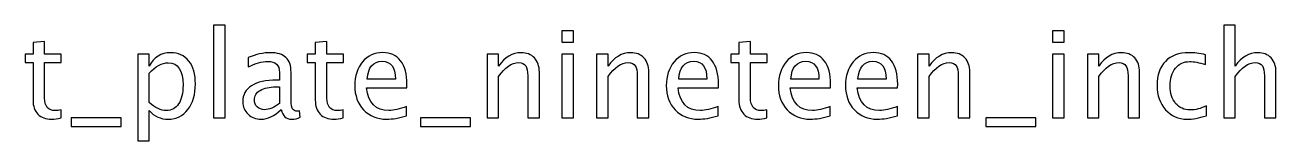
# Model space of a CAD drawing. Header units: centimetres. Extents: x -24.1 to 24.1, y -8.2 to 14.1.
# Drawn here: x -2.47 to 10.72, y 12.93 to 14.15 of the extents above; entities that cross this region are included whole.
import ezdxf

# ---------------------------------------------------------------- set-up
doc = ezdxf.new("R2010")
doc.units = ezdxf.units.CM
doc.header["$MEASUREMENT"] = 0
doc.layers.add('Layer 1', color=7, linetype='Continuous')

msp = doc.modelspace()

# ---------------------------------------------------------------- linework, layer by layer
at = {"layer": 'Layer 1'}
for points, knots in [([(-0.48389, 13.17044), (-0.48389, 13.17044), (-0.48389, 14.14961), (-0.48389, 14.14961), (-0.48389, 14.14961), (-0.48389, 14.14961), (-0.36197, 14.14961), (-0.36197, 14.14961), (-0.36197, 14.14961), (-0.36197, 14.14961), (-0.36197, 13.17044), (-0.36197, 13.17044), (-0.36197, 13.17044), (-0.36197, 13.17044), (-0.48389, 13.17044), (-0.48389, 13.17044)], [0, 0, 0, 0, 0.2, 0.2, 0.2, 0.2, 0.4, 0.4, 0.4, 0.4, 0.6, 0.6, 0.6, 0.6, 1, 1, 1, 1]), ([(10.17226, 13.17044), (10.17226, 13.17044), (10.17226, 14.14961), (10.17226, 14.14961), (10.17226, 14.14961), (10.17226, 14.14961), (10.29418, 14.14961), (10.29418, 14.14961), (10.29418, 14.14961), (10.29418, 14.14961), (10.29418, 13.71633), (10.29418, 13.71633), (10.29418, 13.71633), (10.35874, 13.81052), (10.4379, 13.85751), (10.53146, 13.85751), (10.53146, 13.85751), (10.5903, 13.85751), (10.63708, 13.8391), (10.67158, 13.80205), (10.67158, 13.80205), (10.70608, 13.76522), (10.72344, 13.71548), (10.72344, 13.65325), (10.72344, 13.65325), (10.72344, 13.65325), (10.72344, 13.17044), (10.72344, 13.17044), (10.72344, 13.17044), (10.72344, 13.17044), (10.60152, 13.17044), (10.60152, 13.17044), (10.60152, 13.17044), (10.60152, 13.17044), (10.60152, 13.61346), (10.60152, 13.61346), (10.60152, 13.61346), (10.60152, 13.66341), (10.59411, 13.69897), (10.57951, 13.72014), (10.57951, 13.72014), (10.56469, 13.74152), (10.54035, 13.7521), (10.50627, 13.7521), (10.50627, 13.7521), (10.43134, 13.7521), (10.36064, 13.70321), (10.29418, 13.60542), (10.29418, 13.60542), (10.29418, 13.60542), (10.29418, 13.17044), (10.29418, 13.17044), (10.29418, 13.17044), (10.29418, 13.17044), (10.17226, 13.17044), (10.17226, 13.17044)], [0, 0, 0, 0, 0.06666667, 0.06666667, 0.06666667, 0.06666667, 0.13333333, 0.13333333, 0.13333333, 0.13333333, 0.2, 0.2, 0.2, 0.2, 0.26666667, 0.26666667, 0.26666667, 0.26666667, 0.33333333, 0.33333333, 0.33333333, 0.33333333, 0.4, 0.4, 0.4, 0.4, 0.46666667, 0.46666667, 0.46666667, 0.46666667, 0.53333333, 0.53333333, 0.53333333, 0.53333333, 0.6, 0.6, 0.6, 0.6, 0.66666667, 0.66666667, 0.66666667, 0.66666667, 0.73333333, 0.73333333, 0.73333333, 0.73333333, 0.8, 0.8, 0.8, 0.8, 0.86666667, 0.86666667, 0.86666667, 0.86666667, 1, 1, 1, 1]), ([(3.19022, 13.96673), (3.19022, 13.96673), (3.19022, 14.08865), (3.19022, 14.08865), (3.19022, 14.08865), (3.19022, 14.08865), (3.31214, 14.08865), (3.31214, 14.08865), (3.31214, 14.08865), (3.31214, 14.08865), (3.31214, 13.96673), (3.31214, 13.96673), (3.31214, 13.96673), (3.31214, 13.96673), (3.19022, 13.96673), (3.19022, 13.96673)], [0, 0, 0, 0, 0.2, 0.2, 0.2, 0.2, 0.4, 0.4, 0.4, 0.4, 0.6, 0.6, 0.6, 0.6, 1, 1, 1, 1]), ([(8.36653, 13.96673), (8.36653, 13.96673), (8.36653, 14.08865), (8.36653, 14.08865), (8.36653, 14.08865), (8.36653, 14.08865), (8.48845, 14.08865), (8.48845, 14.08865), (8.48845, 14.08865), (8.48845, 14.08865), (8.48845, 13.96673), (8.48845, 13.96673), (8.48845, 13.96673), (8.48845, 13.96673), (8.36653, 13.96673), (8.36653, 13.96673)], [0, 0, 0, 0, 0.2, 0.2, 0.2, 0.2, 0.4, 0.4, 0.4, 0.4, 0.6, 0.6, 0.6, 0.6, 1, 1, 1, 1]), ([(-2.09213, 13.17065), (-2.12981, 13.16028), (-2.16261, 13.1552), (-2.19034, 13.1552), (-2.19034, 13.1552), (-2.25257, 13.1552), (-2.30104, 13.17298), (-2.33576, 13.20854), (-2.33576, 13.20854), (-2.37068, 13.2441), (-2.38804, 13.29342), (-2.38804, 13.35671), (-2.38804, 13.35671), (-2.38804, 13.35671), (-2.38804, 13.7521), (-2.38804, 13.7521), (-2.38804, 13.7521), (-2.38804, 13.7521), (-2.47228, 13.7521), (-2.47228, 13.7521), (-2.47228, 13.7521), (-2.47228, 13.7521), (-2.47228, 13.84354), (-2.47228, 13.84354), (-2.47228, 13.84354), (-2.47228, 13.84354), (-2.38804, 13.84354), (-2.38804, 13.84354), (-2.38804, 13.84354), (-2.38804, 13.84354), (-2.38804, 13.96525), (-2.38804, 13.96525), (-2.38804, 13.96525), (-2.38804, 13.96525), (-2.26612, 13.97689), (-2.26612, 13.97689), (-2.26612, 13.97689), (-2.26612, 13.97689), (-2.26612, 13.84354), (-2.26612, 13.84354), (-2.26612, 13.84354), (-2.26612, 13.84354), (-2.08959, 13.84354), (-2.08959, 13.84354), (-2.08959, 13.84354), (-2.08959, 13.84354), (-2.08959, 13.7521), (-2.08959, 13.7521), (-2.08959, 13.7521), (-2.08959, 13.7521), (-2.26612, 13.7521), (-2.26612, 13.7521), (-2.26612, 13.7521), (-2.26612, 13.7521), (-2.26612, 13.37872), (-2.26612, 13.37872), (-2.26612, 13.37872), (-2.26612, 13.29067), (-2.22781, 13.24664), (-2.1514, 13.24664), (-2.1514, 13.24664), (-2.1351, 13.24664), (-2.11541, 13.24939), (-2.09213, 13.25468), (-2.09213, 13.25468), (-2.09213, 13.25468), (-2.09213, 13.17065), (-2.09213, 13.17065)], [0, 0, 0, 0, 0.05555556, 0.05555556, 0.05555556, 0.05555556, 0.11111111, 0.11111111, 0.11111111, 0.11111111, 0.16666667, 0.16666667, 0.16666667, 0.16666667, 0.22222222, 0.22222222, 0.22222222, 0.22222222, 0.27777778, 0.27777778, 0.27777778, 0.27777778, 0.33333333, 0.33333333, 0.33333333, 0.33333333, 0.38888889, 0.38888889, 0.38888889, 0.38888889, 0.44444444, 0.44444444, 0.44444444, 0.44444444, 0.5, 0.5, 0.5, 0.5, 0.55555556, 0.55555556, 0.55555556, 0.55555556, 0.61111111, 0.61111111, 0.61111111, 0.61111111, 0.66666667, 0.66666667, 0.66666667, 0.66666667, 0.72222222, 0.72222222, 0.72222222, 0.72222222, 0.77777778, 0.77777778, 0.77777778, 0.77777778, 0.83333333, 0.83333333, 0.83333333, 0.83333333, 0.88888889, 0.88888889, 0.88888889, 0.88888889, 1, 1, 1, 1]), ([(-1.28314, 12.92533), (-1.28314, 12.92533), (-1.28314, 13.84354), (-1.28314, 13.84354), (-1.28314, 13.84354), (-1.28314, 13.84354), (-1.16122, 13.84354), (-1.16122, 13.84354), (-1.16122, 13.84354), (-1.16122, 13.84354), (-1.16122, 13.71633), (-1.16122, 13.71633), (-1.16122, 13.71633), (-1.11127, 13.81052), (-1.03612, 13.85751), (-0.93601, 13.85751), (-0.93601, 13.85751), (-0.85494, 13.85751), (-0.79123, 13.82809), (-0.74466, 13.76903), (-0.74466, 13.76903), (-0.69809, 13.70998), (-0.67481, 13.62933), (-0.67481, 13.5271), (-0.67481, 13.5271), (-0.67481, 13.41576), (-0.70127, 13.3258), (-0.75397, 13.25765), (-0.75397, 13.25765), (-0.80668, 13.18928), (-0.8761, 13.1552), (-0.96204, 13.1552), (-0.96204, 13.1552), (-1.04184, 13.1552), (-1.1083, 13.18568), (-1.16122, 13.24685), (-1.16122, 13.24685), (-1.16122, 13.24685), (-1.16122, 12.92533), (-1.16122, 12.92533), (-1.16122, 12.92533), (-1.16122, 12.92533), (-1.28314, 12.92533), (-1.28314, 12.92533)], [0, 0, 0, 0, 0.08333333, 0.08333333, 0.08333333, 0.08333333, 0.16666667, 0.16666667, 0.16666667, 0.16666667, 0.25, 0.25, 0.25, 0.25, 0.33333333, 0.33333333, 0.33333333, 0.33333333, 0.41666667, 0.41666667, 0.41666667, 0.41666667, 0.5, 0.5, 0.5, 0.5, 0.58333333, 0.58333333, 0.58333333, 0.58333333, 0.66666667, 0.66666667, 0.66666667, 0.66666667, 0.75, 0.75, 0.75, 0.75, 0.83333333, 0.83333333, 0.83333333, 0.83333333, 1, 1, 1, 1]), ([(0.23006, 13.25617), (0.15683, 13.18886), (0.08634, 13.1552), (0.01861, 13.1552), (0.01861, 13.1552), (-0.03706, 13.1552), (-0.08342, 13.17256), (-0.12003, 13.20748), (-0.12003, 13.20748), (-0.15686, 13.24241), (-0.17528, 13.28643), (-0.17528, 13.33956), (-0.17528, 13.33956), (-0.17528, 13.41301), (-0.14438, 13.46953), (-0.08257, 13.5089), (-0.08257, 13.5089), (-0.02076, 13.54827), (0.06793, 13.56795), (0.1835, 13.56795), (0.1835, 13.56795), (0.1835, 13.56795), (0.21207, 13.56795), (0.21207, 13.56795), (0.21207, 13.56795), (0.21207, 13.56795), (0.21207, 13.64902), (0.21207, 13.64902), (0.21207, 13.64902), (0.21207, 13.72712), (0.17143, 13.76607), (0.08994, 13.76607), (0.08994, 13.76607), (0.02686, 13.76607), (-0.04214, 13.74617), (-0.11686, 13.70638), (-0.11686, 13.70638), (-0.11686, 13.70638), (-0.11686, 13.80671), (-0.11686, 13.80671), (-0.11686, 13.80671), (-0.03473, 13.84058), (0.04274, 13.85751), (0.11534, 13.85751), (0.11534, 13.85751), (0.19006, 13.85751), (0.2453, 13.84058), (0.28065, 13.8065), (0.28065, 13.8065), (0.31621, 13.77242), (0.33399, 13.71993), (0.33399, 13.64902), (0.33399, 13.64902), (0.33399, 13.64902), (0.33399, 13.34485), (0.33399, 13.34485), (0.33399, 13.34485), (0.33399, 13.27522), (0.35537, 13.24029), (0.39834, 13.24029), (0.39834, 13.24029), (0.40363, 13.24029), (0.41146, 13.24114), (0.42183, 13.24283), (0.42183, 13.24283), (0.42183, 13.24283), (0.43051, 13.1751), (0.43051, 13.1751), (0.43051, 13.1751), (0.40278, 13.16176), (0.3723, 13.1552), (0.33886, 13.1552), (0.33886, 13.1552), (0.28192, 13.1552), (0.24573, 13.18886), (0.23006, 13.25617)], [0, 0, 0, 0, 0.05, 0.05, 0.05, 0.05, 0.1, 0.1, 0.1, 0.1, 0.15, 0.15, 0.15, 0.15, 0.2, 0.2, 0.2, 0.2, 0.25, 0.25, 0.25, 0.25, 0.3, 0.3, 0.3, 0.3, 0.35, 0.35, 0.35, 0.35, 0.4, 0.4, 0.4, 0.4, 0.45, 0.45, 0.45, 0.45, 0.5, 0.5, 0.5, 0.5, 0.55, 0.55, 0.55, 0.55, 0.6, 0.6, 0.6, 0.6, 0.65, 0.65, 0.65, 0.65, 0.7, 0.7, 0.7, 0.7, 0.75, 0.75, 0.75, 0.75, 0.8, 0.8, 0.8, 0.8, 0.85, 0.85, 0.85, 0.85, 0.9, 0.9, 0.9, 0.9, 1, 1, 1, 1]), ([(0.88538, 13.17065), (0.8477, 13.16028), (0.8149, 13.1552), (0.78717, 13.1552), (0.78717, 13.1552), (0.72494, 13.1552), (0.67647, 13.17298), (0.64175, 13.20854), (0.64175, 13.20854), (0.60683, 13.2441), (0.58947, 13.29342), (0.58947, 13.35671), (0.58947, 13.35671), (0.58947, 13.35671), (0.58947, 13.7521), (0.58947, 13.7521), (0.58947, 13.7521), (0.58947, 13.7521), (0.50523, 13.7521), (0.50523, 13.7521), (0.50523, 13.7521), (0.50523, 13.7521), (0.50523, 13.84354), (0.50523, 13.84354), (0.50523, 13.84354), (0.50523, 13.84354), (0.58947, 13.84354), (0.58947, 13.84354), (0.58947, 13.84354), (0.58947, 13.84354), (0.58947, 13.96525), (0.58947, 13.96525), (0.58947, 13.96525), (0.58947, 13.96525), (0.71139, 13.97689), (0.71139, 13.97689), (0.71139, 13.97689), (0.71139, 13.97689), (0.71139, 13.84354), (0.71139, 13.84354), (0.71139, 13.84354), (0.71139, 13.84354), (0.88792, 13.84354), (0.88792, 13.84354), (0.88792, 13.84354), (0.88792, 13.84354), (0.88792, 13.7521), (0.88792, 13.7521), (0.88792, 13.7521), (0.88792, 13.7521), (0.71139, 13.7521), (0.71139, 13.7521), (0.71139, 13.7521), (0.71139, 13.7521), (0.71139, 13.37872), (0.71139, 13.37872), (0.71139, 13.37872), (0.71139, 13.29067), (0.7497, 13.24664), (0.82611, 13.24664), (0.82611, 13.24664), (0.84241, 13.24664), (0.8621, 13.24939), (0.88538, 13.25468), (0.88538, 13.25468), (0.88538, 13.25468), (0.88538, 13.17065), (0.88538, 13.17065)], [0, 0, 0, 0, 0.05555556, 0.05555556, 0.05555556, 0.05555556, 0.11111111, 0.11111111, 0.11111111, 0.11111111, 0.16666667, 0.16666667, 0.16666667, 0.16666667, 0.22222222, 0.22222222, 0.22222222, 0.22222222, 0.27777778, 0.27777778, 0.27777778, 0.27777778, 0.33333333, 0.33333333, 0.33333333, 0.33333333, 0.38888889, 0.38888889, 0.38888889, 0.38888889, 0.44444444, 0.44444444, 0.44444444, 0.44444444, 0.5, 0.5, 0.5, 0.5, 0.55555556, 0.55555556, 0.55555556, 0.55555556, 0.61111111, 0.61111111, 0.61111111, 0.61111111, 0.66666667, 0.66666667, 0.66666667, 0.66666667, 0.72222222, 0.72222222, 0.72222222, 0.72222222, 0.77777778, 0.77777778, 0.77777778, 0.77777778, 0.83333333, 0.83333333, 0.83333333, 0.83333333, 0.88888889, 0.88888889, 0.88888889, 0.88888889, 1, 1, 1, 1]), ([(1.5534, 13.19203), (1.47149, 13.16748), (1.40142, 13.1552), (1.343, 13.1552), (1.343, 13.1552), (1.24331, 13.1552), (1.16224, 13.18822), (1.0998, 13.25405), (1.0998, 13.25405), (1.03736, 13.31988), (1.00603, 13.40518), (1.00603, 13.51017), (1.00603, 13.51017), (1.00603, 13.61198), (1.03355, 13.69559), (1.08879, 13.76099), (1.08879, 13.76099), (1.14404, 13.82618), (1.21473, 13.85878), (1.30088, 13.85878), (1.30088, 13.85878), (1.38237, 13.85878), (1.44545, 13.82978), (1.4899, 13.77179), (1.4899, 13.77179), (1.53435, 13.71379), (1.55658, 13.63166), (1.55658, 13.52519), (1.55658, 13.52519), (1.55658, 13.52519), (1.55594, 13.48794), (1.55594, 13.48794), (1.55594, 13.48794), (1.55594, 13.48794), (1.13049, 13.48794), (1.13049, 13.48794), (1.13049, 13.48794), (1.14827, 13.32707), (1.2268, 13.24664), (1.36586, 13.24664), (1.36586, 13.24664), (1.41688, 13.24664), (1.47932, 13.26103), (1.5534, 13.28982), (1.5534, 13.28982), (1.5534, 13.28982), (1.5534, 13.19203), (1.5534, 13.19203)], [0, 0, 0, 0, 0.07692308, 0.07692308, 0.07692308, 0.07692308, 0.15384615, 0.15384615, 0.15384615, 0.15384615, 0.23076923, 0.23076923, 0.23076923, 0.23076923, 0.30769231, 0.30769231, 0.30769231, 0.30769231, 0.38461538, 0.38461538, 0.38461538, 0.38461538, 0.46153846, 0.46153846, 0.46153846, 0.46153846, 0.53846154, 0.53846154, 0.53846154, 0.53846154, 0.61538462, 0.61538462, 0.61538462, 0.61538462, 0.69230769, 0.69230769, 0.69230769, 0.69230769, 0.76923077, 0.76923077, 0.76923077, 0.76923077, 0.84615385, 0.84615385, 0.84615385, 0.84615385, 1, 1, 1, 1]), ([(2.40197, 13.17044), (2.40197, 13.17044), (2.40197, 13.84354), (2.40197, 13.84354), (2.40197, 13.84354), (2.40197, 13.84354), (2.52389, 13.84354), (2.52389, 13.84354), (2.52389, 13.84354), (2.52389, 13.84354), (2.52389, 13.71633), (2.52389, 13.71633), (2.52389, 13.71633), (2.58845, 13.81052), (2.66761, 13.85751), (2.76117, 13.85751), (2.76117, 13.85751), (2.82001, 13.85751), (2.86679, 13.8391), (2.90129, 13.80205), (2.90129, 13.80205), (2.93579, 13.76522), (2.95315, 13.71548), (2.95315, 13.65325), (2.95315, 13.65325), (2.95315, 13.65325), (2.95315, 13.17044), (2.95315, 13.17044), (2.95315, 13.17044), (2.95315, 13.17044), (2.83123, 13.17044), (2.83123, 13.17044), (2.83123, 13.17044), (2.83123, 13.17044), (2.83123, 13.61346), (2.83123, 13.61346), (2.83123, 13.61346), (2.83123, 13.66341), (2.82382, 13.69897), (2.80922, 13.72014), (2.80922, 13.72014), (2.7944, 13.74152), (2.77006, 13.7521), (2.73598, 13.7521), (2.73598, 13.7521), (2.66105, 13.7521), (2.59035, 13.70321), (2.52389, 13.60542), (2.52389, 13.60542), (2.52389, 13.60542), (2.52389, 13.17044), (2.52389, 13.17044), (2.52389, 13.17044), (2.52389, 13.17044), (2.40197, 13.17044), (2.40197, 13.17044)], [0, 0, 0, 0, 0.06666667, 0.06666667, 0.06666667, 0.06666667, 0.13333333, 0.13333333, 0.13333333, 0.13333333, 0.2, 0.2, 0.2, 0.2, 0.26666667, 0.26666667, 0.26666667, 0.26666667, 0.33333333, 0.33333333, 0.33333333, 0.33333333, 0.4, 0.4, 0.4, 0.4, 0.46666667, 0.46666667, 0.46666667, 0.46666667, 0.53333333, 0.53333333, 0.53333333, 0.53333333, 0.6, 0.6, 0.6, 0.6, 0.66666667, 0.66666667, 0.66666667, 0.66666667, 0.73333333, 0.73333333, 0.73333333, 0.73333333, 0.8, 0.8, 0.8, 0.8, 0.86666667, 0.86666667, 0.86666667, 0.86666667, 1, 1, 1, 1]), ([(3.55725, 13.17044), (3.55725, 13.17044), (3.55725, 13.84354), (3.55725, 13.84354), (3.55725, 13.84354), (3.55725, 13.84354), (3.67917, 13.84354), (3.67917, 13.84354), (3.67917, 13.84354), (3.67917, 13.84354), (3.67917, 13.71633), (3.67917, 13.71633), (3.67917, 13.71633), (3.74373, 13.81052), (3.82289, 13.85751), (3.91645, 13.85751), (3.91645, 13.85751), (3.97529, 13.85751), (4.02207, 13.8391), (4.05657, 13.80205), (4.05657, 13.80205), (4.09107, 13.76522), (4.10843, 13.71548), (4.10843, 13.65325), (4.10843, 13.65325), (4.10843, 13.65325), (4.10843, 13.17044), (4.10843, 13.17044), (4.10843, 13.17044), (4.10843, 13.17044), (3.98651, 13.17044), (3.98651, 13.17044), (3.98651, 13.17044), (3.98651, 13.17044), (3.98651, 13.61346), (3.98651, 13.61346), (3.98651, 13.61346), (3.98651, 13.66341), (3.9791, 13.69897), (3.9645, 13.72014), (3.9645, 13.72014), (3.94968, 13.74152), (3.92534, 13.7521), (3.89126, 13.7521), (3.89126, 13.7521), (3.81633, 13.7521), (3.74563, 13.70321), (3.67917, 13.60542), (3.67917, 13.60542), (3.67917, 13.60542), (3.67917, 13.17044), (3.67917, 13.17044), (3.67917, 13.17044), (3.67917, 13.17044), (3.55725, 13.17044), (3.55725, 13.17044)], [0, 0, 0, 0, 0.06666667, 0.06666667, 0.06666667, 0.06666667, 0.13333333, 0.13333333, 0.13333333, 0.13333333, 0.2, 0.2, 0.2, 0.2, 0.26666667, 0.26666667, 0.26666667, 0.26666667, 0.33333333, 0.33333333, 0.33333333, 0.33333333, 0.4, 0.4, 0.4, 0.4, 0.46666667, 0.46666667, 0.46666667, 0.46666667, 0.53333333, 0.53333333, 0.53333333, 0.53333333, 0.6, 0.6, 0.6, 0.6, 0.66666667, 0.66666667, 0.66666667, 0.66666667, 0.73333333, 0.73333333, 0.73333333, 0.73333333, 0.8, 0.8, 0.8, 0.8, 0.86666667, 0.86666667, 0.86666667, 0.86666667, 1, 1, 1, 1]), ([(4.83953, 13.19203), (4.75762, 13.16748), (4.68755, 13.1552), (4.62913, 13.1552), (4.62913, 13.1552), (4.52944, 13.1552), (4.44837, 13.18822), (4.38593, 13.25405), (4.38593, 13.25405), (4.32349, 13.31988), (4.29216, 13.40518), (4.29216, 13.51017), (4.29216, 13.51017), (4.29216, 13.61198), (4.31968, 13.69559), (4.37492, 13.76099), (4.37492, 13.76099), (4.43017, 13.82618), (4.50086, 13.85878), (4.58701, 13.85878), (4.58701, 13.85878), (4.6685, 13.85878), (4.73158, 13.82978), (4.77603, 13.77179), (4.77603, 13.77179), (4.82048, 13.71379), (4.84271, 13.63166), (4.84271, 13.52519), (4.84271, 13.52519), (4.84271, 13.52519), (4.84207, 13.48794), (4.84207, 13.48794), (4.84207, 13.48794), (4.84207, 13.48794), (4.41662, 13.48794), (4.41662, 13.48794), (4.41662, 13.48794), (4.4344, 13.32707), (4.51293, 13.24664), (4.65199, 13.24664), (4.65199, 13.24664), (4.70301, 13.24664), (4.76545, 13.26103), (4.83953, 13.28982), (4.83953, 13.28982), (4.83953, 13.28982), (4.83953, 13.19203), (4.83953, 13.19203)], [0, 0, 0, 0, 0.07692308, 0.07692308, 0.07692308, 0.07692308, 0.15384615, 0.15384615, 0.15384615, 0.15384615, 0.23076923, 0.23076923, 0.23076923, 0.23076923, 0.30769231, 0.30769231, 0.30769231, 0.30769231, 0.38461538, 0.38461538, 0.38461538, 0.38461538, 0.46153846, 0.46153846, 0.46153846, 0.46153846, 0.53846154, 0.53846154, 0.53846154, 0.53846154, 0.61538462, 0.61538462, 0.61538462, 0.61538462, 0.69230769, 0.69230769, 0.69230769, 0.69230769, 0.76923077, 0.76923077, 0.76923077, 0.76923077, 0.84615385, 0.84615385, 0.84615385, 0.84615385, 1, 1, 1, 1]), ([(5.35409, 13.17065), (5.31641, 13.16028), (5.28361, 13.1552), (5.25588, 13.1552), (5.25588, 13.1552), (5.19365, 13.1552), (5.14518, 13.17298), (5.11046, 13.20854), (5.11046, 13.20854), (5.07554, 13.2441), (5.05818, 13.29342), (5.05818, 13.35671), (5.05818, 13.35671), (5.05818, 13.35671), (5.05818, 13.7521), (5.05818, 13.7521), (5.05818, 13.7521), (5.05818, 13.7521), (4.97394, 13.7521), (4.97394, 13.7521), (4.97394, 13.7521), (4.97394, 13.7521), (4.97394, 13.84354), (4.97394, 13.84354), (4.97394, 13.84354), (4.97394, 13.84354), (5.05818, 13.84354), (5.05818, 13.84354), (5.05818, 13.84354), (5.05818, 13.84354), (5.05818, 13.96525), (5.05818, 13.96525), (5.05818, 13.96525), (5.05818, 13.96525), (5.1801, 13.97689), (5.1801, 13.97689), (5.1801, 13.97689), (5.1801, 13.97689), (5.1801, 13.84354), (5.1801, 13.84354), (5.1801, 13.84354), (5.1801, 13.84354), (5.35663, 13.84354), (5.35663, 13.84354), (5.35663, 13.84354), (5.35663, 13.84354), (5.35663, 13.7521), (5.35663, 13.7521), (5.35663, 13.7521), (5.35663, 13.7521), (5.1801, 13.7521), (5.1801, 13.7521), (5.1801, 13.7521), (5.1801, 13.7521), (5.1801, 13.37872), (5.1801, 13.37872), (5.1801, 13.37872), (5.1801, 13.29067), (5.21841, 13.24664), (5.29482, 13.24664), (5.29482, 13.24664), (5.31112, 13.24664), (5.33081, 13.24939), (5.35409, 13.25468), (5.35409, 13.25468), (5.35409, 13.25468), (5.35409, 13.17065), (5.35409, 13.17065)], [0, 0, 0, 0, 0.05555556, 0.05555556, 0.05555556, 0.05555556, 0.11111111, 0.11111111, 0.11111111, 0.11111111, 0.16666667, 0.16666667, 0.16666667, 0.16666667, 0.22222222, 0.22222222, 0.22222222, 0.22222222, 0.27777778, 0.27777778, 0.27777778, 0.27777778, 0.33333333, 0.33333333, 0.33333333, 0.33333333, 0.38888889, 0.38888889, 0.38888889, 0.38888889, 0.44444444, 0.44444444, 0.44444444, 0.44444444, 0.5, 0.5, 0.5, 0.5, 0.55555556, 0.55555556, 0.55555556, 0.55555556, 0.61111111, 0.61111111, 0.61111111, 0.61111111, 0.66666667, 0.66666667, 0.66666667, 0.66666667, 0.72222222, 0.72222222, 0.72222222, 0.72222222, 0.77777778, 0.77777778, 0.77777778, 0.77777778, 0.83333333, 0.83333333, 0.83333333, 0.83333333, 0.88888889, 0.88888889, 0.88888889, 0.88888889, 1, 1, 1, 1]), ([(6.02211, 13.19203), (5.9402, 13.16748), (5.87013, 13.1552), (5.81171, 13.1552), (5.81171, 13.1552), (5.71202, 13.1552), (5.63095, 13.18822), (5.56851, 13.25405), (5.56851, 13.25405), (5.50607, 13.31988), (5.47474, 13.40518), (5.47474, 13.51017), (5.47474, 13.51017), (5.47474, 13.61198), (5.50226, 13.69559), (5.5575, 13.76099), (5.5575, 13.76099), (5.61275, 13.82618), (5.68344, 13.85878), (5.76959, 13.85878), (5.76959, 13.85878), (5.85108, 13.85878), (5.91416, 13.82978), (5.95861, 13.77179), (5.95861, 13.77179), (6.00306, 13.71379), (6.02529, 13.63166), (6.02529, 13.52519), (6.02529, 13.52519), (6.02529, 13.52519), (6.02465, 13.48794), (6.02465, 13.48794), (6.02465, 13.48794), (6.02465, 13.48794), (5.5992, 13.48794), (5.5992, 13.48794), (5.5992, 13.48794), (5.61698, 13.32707), (5.69551, 13.24664), (5.83457, 13.24664), (5.83457, 13.24664), (5.88559, 13.24664), (5.94803, 13.26103), (6.02211, 13.28982), (6.02211, 13.28982), (6.02211, 13.28982), (6.02211, 13.19203), (6.02211, 13.19203)], [0, 0, 0, 0, 0.07692308, 0.07692308, 0.07692308, 0.07692308, 0.15384615, 0.15384615, 0.15384615, 0.15384615, 0.23076923, 0.23076923, 0.23076923, 0.23076923, 0.30769231, 0.30769231, 0.30769231, 0.30769231, 0.38461538, 0.38461538, 0.38461538, 0.38461538, 0.46153846, 0.46153846, 0.46153846, 0.46153846, 0.53846154, 0.53846154, 0.53846154, 0.53846154, 0.61538462, 0.61538462, 0.61538462, 0.61538462, 0.69230769, 0.69230769, 0.69230769, 0.69230769, 0.76923077, 0.76923077, 0.76923077, 0.76923077, 0.84615385, 0.84615385, 0.84615385, 0.84615385, 1, 1, 1, 1]), ([(6.72971, 13.19203), (6.6478, 13.16748), (6.57773, 13.1552), (6.51931, 13.1552), (6.51931, 13.1552), (6.41962, 13.1552), (6.33855, 13.18822), (6.27611, 13.25405), (6.27611, 13.25405), (6.21367, 13.31988), (6.18234, 13.40518), (6.18234, 13.51017), (6.18234, 13.51017), (6.18234, 13.61198), (6.20986, 13.69559), (6.2651, 13.76099), (6.2651, 13.76099), (6.32035, 13.82618), (6.39104, 13.85878), (6.47719, 13.85878), (6.47719, 13.85878), (6.55868, 13.85878), (6.62176, 13.82978), (6.66621, 13.77179), (6.66621, 13.77179), (6.71066, 13.71379), (6.73289, 13.63166), (6.73289, 13.52519), (6.73289, 13.52519), (6.73289, 13.52519), (6.73225, 13.48794), (6.73225, 13.48794), (6.73225, 13.48794), (6.73225, 13.48794), (6.3068, 13.48794), (6.3068, 13.48794), (6.3068, 13.48794), (6.32458, 13.32707), (6.40311, 13.24664), (6.54217, 13.24664), (6.54217, 13.24664), (6.59319, 13.24664), (6.65563, 13.26103), (6.72971, 13.28982), (6.72971, 13.28982), (6.72971, 13.28982), (6.72971, 13.19203), (6.72971, 13.19203)], [0, 0, 0, 0, 0.07692308, 0.07692308, 0.07692308, 0.07692308, 0.15384615, 0.15384615, 0.15384615, 0.15384615, 0.23076923, 0.23076923, 0.23076923, 0.23076923, 0.30769231, 0.30769231, 0.30769231, 0.30769231, 0.38461538, 0.38461538, 0.38461538, 0.38461538, 0.46153846, 0.46153846, 0.46153846, 0.46153846, 0.53846154, 0.53846154, 0.53846154, 0.53846154, 0.61538462, 0.61538462, 0.61538462, 0.61538462, 0.69230769, 0.69230769, 0.69230769, 0.69230769, 0.76923077, 0.76923077, 0.76923077, 0.76923077, 0.84615385, 0.84615385, 0.84615385, 0.84615385, 1, 1, 1, 1]), ([(6.94328, 13.17044), (6.94328, 13.17044), (6.94328, 13.84354), (6.94328, 13.84354), (6.94328, 13.84354), (6.94328, 13.84354), (7.0652, 13.84354), (7.0652, 13.84354), (7.0652, 13.84354), (7.0652, 13.84354), (7.0652, 13.71633), (7.0652, 13.71633), (7.0652, 13.71633), (7.12976, 13.81052), (7.20892, 13.85751), (7.30248, 13.85751), (7.30248, 13.85751), (7.36132, 13.85751), (7.4081, 13.8391), (7.4426, 13.80205), (7.4426, 13.80205), (7.4771, 13.76522), (7.49446, 13.71548), (7.49446, 13.65325), (7.49446, 13.65325), (7.49446, 13.65325), (7.49446, 13.17044), (7.49446, 13.17044), (7.49446, 13.17044), (7.49446, 13.17044), (7.37254, 13.17044), (7.37254, 13.17044), (7.37254, 13.17044), (7.37254, 13.17044), (7.37254, 13.61346), (7.37254, 13.61346), (7.37254, 13.61346), (7.37254, 13.66341), (7.36513, 13.69897), (7.35053, 13.72014), (7.35053, 13.72014), (7.33571, 13.74152), (7.31137, 13.7521), (7.27729, 13.7521), (7.27729, 13.7521), (7.20236, 13.7521), (7.13166, 13.70321), (7.0652, 13.60542), (7.0652, 13.60542), (7.0652, 13.60542), (7.0652, 13.17044), (7.0652, 13.17044), (7.0652, 13.17044), (7.0652, 13.17044), (6.94328, 13.17044), (6.94328, 13.17044)], [0, 0, 0, 0, 0.06666667, 0.06666667, 0.06666667, 0.06666667, 0.13333333, 0.13333333, 0.13333333, 0.13333333, 0.2, 0.2, 0.2, 0.2, 0.26666667, 0.26666667, 0.26666667, 0.26666667, 0.33333333, 0.33333333, 0.33333333, 0.33333333, 0.4, 0.4, 0.4, 0.4, 0.46666667, 0.46666667, 0.46666667, 0.46666667, 0.53333333, 0.53333333, 0.53333333, 0.53333333, 0.6, 0.6, 0.6, 0.6, 0.66666667, 0.66666667, 0.66666667, 0.66666667, 0.73333333, 0.73333333, 0.73333333, 0.73333333, 0.8, 0.8, 0.8, 0.8, 0.86666667, 0.86666667, 0.86666667, 0.86666667, 1, 1, 1, 1]), ([(8.73356, 13.17044), (8.73356, 13.17044), (8.73356, 13.84354), (8.73356, 13.84354), (8.73356, 13.84354), (8.73356, 13.84354), (8.85548, 13.84354), (8.85548, 13.84354), (8.85548, 13.84354), (8.85548, 13.84354), (8.85548, 13.71633), (8.85548, 13.71633), (8.85548, 13.71633), (8.92004, 13.81052), (8.9992, 13.85751), (9.09276, 13.85751), (9.09276, 13.85751), (9.1516, 13.85751), (9.19838, 13.8391), (9.23288, 13.80205), (9.23288, 13.80205), (9.26738, 13.76522), (9.28474, 13.71548), (9.28474, 13.65325), (9.28474, 13.65325), (9.28474, 13.65325), (9.28474, 13.17044), (9.28474, 13.17044), (9.28474, 13.17044), (9.28474, 13.17044), (9.16282, 13.17044), (9.16282, 13.17044), (9.16282, 13.17044), (9.16282, 13.17044), (9.16282, 13.61346), (9.16282, 13.61346), (9.16282, 13.61346), (9.16282, 13.66341), (9.15541, 13.69897), (9.14081, 13.72014), (9.14081, 13.72014), (9.12599, 13.74152), (9.10165, 13.7521), (9.06757, 13.7521), (9.06757, 13.7521), (8.99264, 13.7521), (8.92194, 13.70321), (8.85548, 13.60542), (8.85548, 13.60542), (8.85548, 13.60542), (8.85548, 13.17044), (8.85548, 13.17044), (8.85548, 13.17044), (8.85548, 13.17044), (8.73356, 13.17044), (8.73356, 13.17044)], [0, 0, 0, 0, 0.06666667, 0.06666667, 0.06666667, 0.06666667, 0.13333333, 0.13333333, 0.13333333, 0.13333333, 0.2, 0.2, 0.2, 0.2, 0.26666667, 0.26666667, 0.26666667, 0.26666667, 0.33333333, 0.33333333, 0.33333333, 0.33333333, 0.4, 0.4, 0.4, 0.4, 0.46666667, 0.46666667, 0.46666667, 0.46666667, 0.53333333, 0.53333333, 0.53333333, 0.53333333, 0.6, 0.6, 0.6, 0.6, 0.66666667, 0.66666667, 0.66666667, 0.66666667, 0.73333333, 0.73333333, 0.73333333, 0.73333333, 0.8, 0.8, 0.8, 0.8, 0.86666667, 0.86666667, 0.86666667, 0.86666667, 1, 1, 1, 1]), ([(9.98917, 13.19076), (9.91022, 13.16705), (9.84206, 13.1552), (9.7847, 13.1552), (9.7847, 13.1552), (9.69368, 13.1552), (9.61833, 13.18886), (9.55843, 13.25595), (9.55843, 13.25595), (9.49853, 13.32326), (9.46847, 13.40814), (9.46847, 13.51038), (9.46847, 13.51038), (9.46847, 13.6196), (9.4981, 13.7049), (9.55737, 13.76586), (9.55737, 13.76586), (9.61664, 13.82703), (9.6994, 13.85751), (9.80566, 13.85751), (9.80566, 13.85751), (9.85794, 13.85751), (9.91678, 13.85031), (9.98155, 13.83592), (9.98155, 13.83592), (9.98155, 13.83592), (9.98155, 13.73305), (9.98155, 13.73305), (9.98155, 13.73305), (9.91276, 13.75337), (9.85667, 13.76353), (9.81349, 13.76353), (9.81349, 13.76353), (9.75083, 13.76353), (9.70067, 13.74004), (9.6632, 13.69326), (9.6632, 13.69326), (9.62574, 13.64648), (9.6069, 13.58404), (9.6069, 13.50614), (9.6069, 13.50614), (9.6069, 13.43058), (9.62637, 13.36962), (9.66511, 13.32284), (9.66511, 13.32284), (9.70384, 13.27627), (9.75443, 13.25299), (9.8173, 13.25299), (9.8173, 13.25299), (9.87297, 13.25299), (9.93012, 13.26738), (9.98917, 13.29617), (9.98917, 13.29617), (9.98917, 13.29617), (9.98917, 13.19076), (9.98917, 13.19076)], [0, 0, 0, 0, 0.06666667, 0.06666667, 0.06666667, 0.06666667, 0.13333333, 0.13333333, 0.13333333, 0.13333333, 0.2, 0.2, 0.2, 0.2, 0.26666667, 0.26666667, 0.26666667, 0.26666667, 0.33333333, 0.33333333, 0.33333333, 0.33333333, 0.4, 0.4, 0.4, 0.4, 0.46666667, 0.46666667, 0.46666667, 0.46666667, 0.53333333, 0.53333333, 0.53333333, 0.53333333, 0.6, 0.6, 0.6, 0.6, 0.66666667, 0.66666667, 0.66666667, 0.66666667, 0.73333333, 0.73333333, 0.73333333, 0.73333333, 0.8, 0.8, 0.8, 0.8, 0.86666667, 0.86666667, 0.86666667, 0.86666667, 1, 1, 1, 1]), ([(-1.16122, 13.33088), (-1.09835, 13.27479), (-1.03845, 13.24664), (-0.98151, 13.24664), (-0.98151, 13.24664), (-0.92542, 13.24664), (-0.88203, 13.27014), (-0.85155, 13.31691), (-0.85155, 13.31691), (-0.82086, 13.36369), (-0.80562, 13.42952), (-0.80562, 13.51461), (-0.80562, 13.51461), (-0.80562, 13.67209), (-0.85769, 13.75083), (-0.96183, 13.75083), (-0.96183, 13.75083), (-1.02999, 13.75083), (-1.09645, 13.714), (-1.16122, 13.64013), (-1.16122, 13.64013), (-1.16122, 13.64013), (-1.16122, 13.33088), (-1.16122, 13.33088)], [0, 0, 0, 0, 0.14285714, 0.14285714, 0.14285714, 0.14285714, 0.28571429, 0.28571429, 0.28571429, 0.28571429, 0.42857143, 0.42857143, 0.42857143, 0.42857143, 0.57142857, 0.57142857, 0.57142857, 0.57142857, 0.71428571, 0.71428571, 0.71428571, 0.71428571, 1, 1, 1, 1]), ([(1.13684, 13.57938), (1.13684, 13.57938), (1.43402, 13.57938), (1.43402, 13.57938), (1.43402, 13.57938), (1.43402, 13.70469), (1.38724, 13.76734), (1.2939, 13.76734), (1.2939, 13.76734), (1.19992, 13.76734), (1.14764, 13.70469), (1.13684, 13.57938)], [0, 0, 0, 0, 0.25, 0.25, 0.25, 0.25, 0.5, 0.5, 0.5, 0.5, 1, 1, 1, 1]), ([(3.19022, 13.17044), (3.19022, 13.17044), (3.19022, 13.84354), (3.19022, 13.84354), (3.19022, 13.84354), (3.19022, 13.84354), (3.31214, 13.84354), (3.31214, 13.84354), (3.31214, 13.84354), (3.31214, 13.84354), (3.31214, 13.17044), (3.31214, 13.17044), (3.31214, 13.17044), (3.31214, 13.17044), (3.19022, 13.17044), (3.19022, 13.17044)], [0, 0, 0, 0, 0.2, 0.2, 0.2, 0.2, 0.4, 0.4, 0.4, 0.4, 0.6, 0.6, 0.6, 0.6, 1, 1, 1, 1]), ([(4.42297, 13.57938), (4.42297, 13.57938), (4.72015, 13.57938), (4.72015, 13.57938), (4.72015, 13.57938), (4.72015, 13.70469), (4.67337, 13.76734), (4.58003, 13.76734), (4.58003, 13.76734), (4.48605, 13.76734), (4.43377, 13.70469), (4.42297, 13.57938)], [0, 0, 0, 0, 0.25, 0.25, 0.25, 0.25, 0.5, 0.5, 0.5, 0.5, 1, 1, 1, 1]), ([(5.60555, 13.57938), (5.60555, 13.57938), (5.90273, 13.57938), (5.90273, 13.57938), (5.90273, 13.57938), (5.90273, 13.70469), (5.85595, 13.76734), (5.76261, 13.76734), (5.76261, 13.76734), (5.66863, 13.76734), (5.61635, 13.70469), (5.60555, 13.57938)], [0, 0, 0, 0, 0.25, 0.25, 0.25, 0.25, 0.5, 0.5, 0.5, 0.5, 1, 1, 1, 1]), ([(6.31315, 13.57938), (6.31315, 13.57938), (6.61033, 13.57938), (6.61033, 13.57938), (6.61033, 13.57938), (6.61033, 13.70469), (6.56355, 13.76734), (6.47021, 13.76734), (6.47021, 13.76734), (6.37623, 13.76734), (6.32395, 13.70469), (6.31315, 13.57938)], [0, 0, 0, 0, 0.25, 0.25, 0.25, 0.25, 0.5, 0.5, 0.5, 0.5, 1, 1, 1, 1]), ([(8.36653, 13.17044), (8.36653, 13.17044), (8.36653, 13.84354), (8.36653, 13.84354), (8.36653, 13.84354), (8.36653, 13.84354), (8.48845, 13.84354), (8.48845, 13.84354), (8.48845, 13.84354), (8.48845, 13.84354), (8.48845, 13.17044), (8.48845, 13.17044), (8.48845, 13.17044), (8.48845, 13.17044), (8.36653, 13.17044), (8.36653, 13.17044)], [0, 0, 0, 0, 0.2, 0.2, 0.2, 0.2, 0.4, 0.4, 0.4, 0.4, 0.6, 0.6, 0.6, 0.6, 1, 1, 1, 1]), ([(0.21207, 13.32263), (0.21207, 13.32263), (0.21207, 13.49556), (0.21207, 13.49556), (0.21207, 13.49556), (0.21207, 13.49556), (0.17291, 13.49683), (0.17291, 13.49683), (0.17291, 13.49683), (0.10518, 13.49683), (0.05057, 13.48434), (0.00887, 13.45937), (0.00887, 13.45937), (-0.03262, 13.43418), (-0.05336, 13.40095), (-0.05336, 13.35946), (-0.05336, 13.35946), (-0.05336, 13.33046), (-0.04299, 13.30591), (-0.02246, 13.2858), (-0.02246, 13.2858), (-0.00171, 13.26569), (0.02348, 13.25553), (0.05332, 13.25553), (0.05332, 13.25553), (0.10412, 13.25553), (0.15704, 13.27797), (0.21207, 13.32263)], [0, 0, 0, 0, 0.125, 0.125, 0.125, 0.125, 0.25, 0.25, 0.25, 0.25, 0.375, 0.375, 0.375, 0.375, 0.5, 0.5, 0.5, 0.5, 0.625, 0.625, 0.625, 0.625, 0.75, 0.75, 0.75, 0.75, 1, 1, 1, 1]), ([(-1.98672, 13.079), (-1.98672, 13.079), (-1.98672, 13.17044), (-1.98672, 13.17044), (-1.98672, 13.17044), (-1.98672, 13.17044), (-1.4584, 13.17044), (-1.4584, 13.17044), (-1.4584, 13.17044), (-1.4584, 13.17044), (-1.4584, 13.079), (-1.4584, 13.079), (-1.4584, 13.079), (-1.4584, 13.079), (-1.98672, 13.079), (-1.98672, 13.079)], [0, 0, 0, 0, 0.2, 0.2, 0.2, 0.2, 0.4, 0.4, 0.4, 0.4, 0.6, 0.6, 0.6, 0.6, 1, 1, 1, 1]), ([(1.69839, 13.079), (1.69839, 13.079), (1.69839, 13.17044), (1.69839, 13.17044), (1.69839, 13.17044), (1.69839, 13.17044), (2.22671, 13.17044), (2.22671, 13.17044), (2.22671, 13.17044), (2.22671, 13.17044), (2.22671, 13.079), (2.22671, 13.079), (2.22671, 13.079), (2.22671, 13.079), (1.69839, 13.079), (1.69839, 13.079)], [0, 0, 0, 0, 0.2, 0.2, 0.2, 0.2, 0.4, 0.4, 0.4, 0.4, 0.6, 0.6, 0.6, 0.6, 1, 1, 1, 1]), ([(7.66295, 13.079), (7.66295, 13.079), (7.66295, 13.17044), (7.66295, 13.17044), (7.66295, 13.17044), (7.66295, 13.17044), (8.19127, 13.17044), (8.19127, 13.17044), (8.19127, 13.17044), (8.19127, 13.17044), (8.19127, 13.079), (8.19127, 13.079), (8.19127, 13.079), (8.19127, 13.079), (7.66295, 13.079), (7.66295, 13.079)], [0, 0, 0, 0, 0.2, 0.2, 0.2, 0.2, 0.4, 0.4, 0.4, 0.4, 0.6, 0.6, 0.6, 0.6, 1, 1, 1, 1])]:
    msp.add_open_spline(points, degree=3, knots=knots, dxfattribs=at)

doc.saveas('drawing.dxf')
